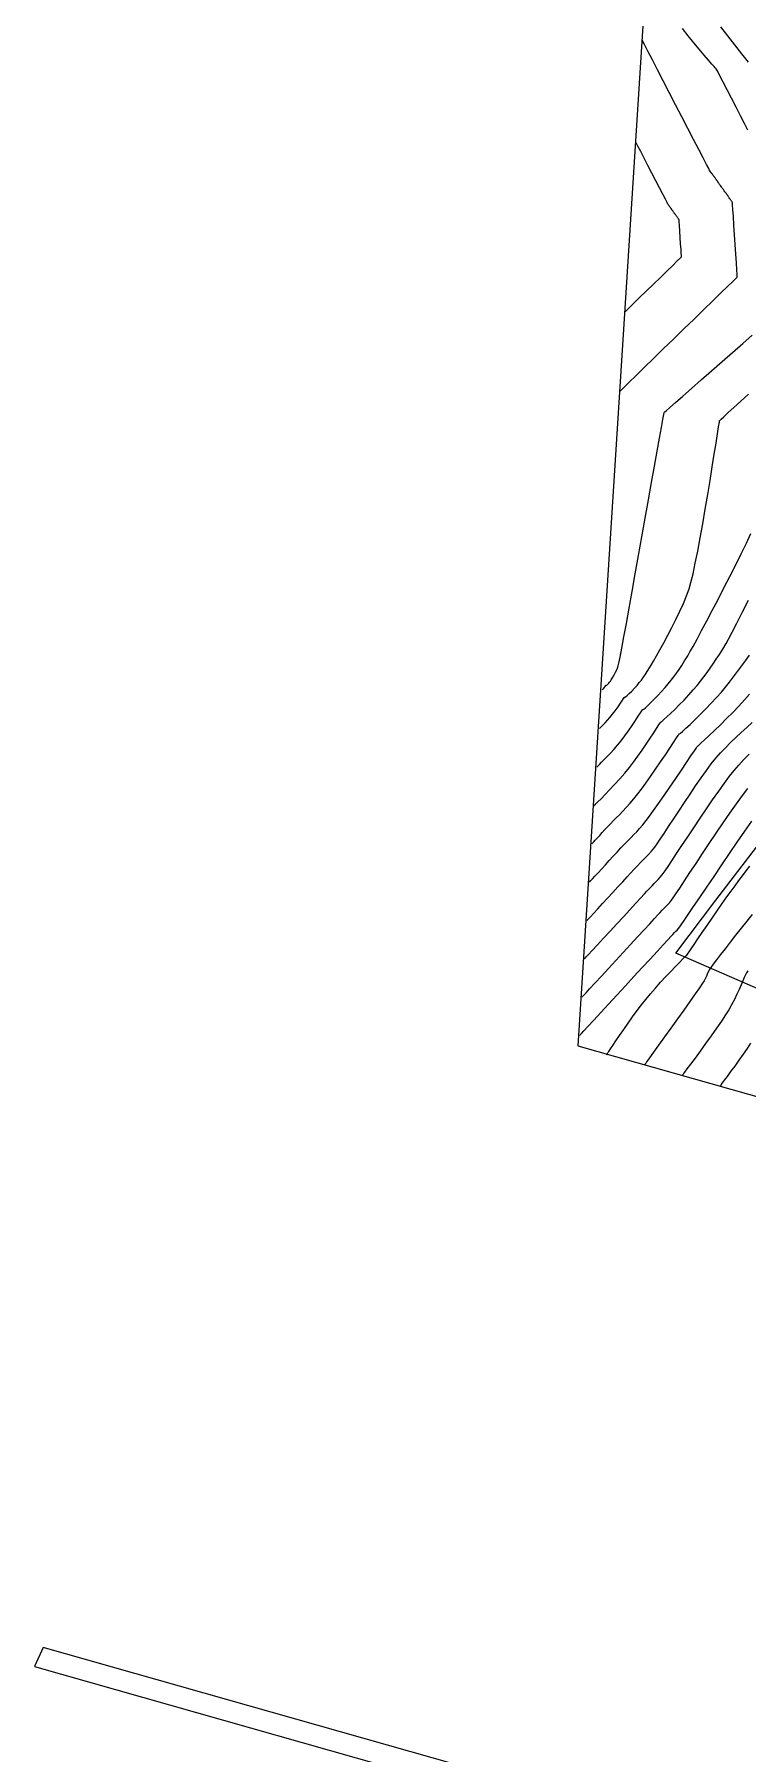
# Model space of a CAD drawing. Header units: millimetres. Extents: x 340454 to 342791, y 6993867 to 6995092.
# Drawn here: x 340532.2 to 340669.5, y 6994331.9 to 6994663.3 of the extents above; entities that cross this region are included whole.
import ezdxf

# ---------------------------------------------------------------- set-up
doc = ezdxf.new("R2010")
doc.units = ezdxf.units.MM
doc.header["$LTSCALE"] = 10
for name, color, linetype in [('Lotes', 7, 'Continuous'), ('T-HM-CURVA_INTERMEDIARIA', 45, 'Continuous'), ('T-HM-CURVA_MESTRA', 20, 'Continuous'), ('URB-Quadras', 3, 'Continuous')]:
    doc.layers.add(name, color=color, linetype=linetype)

msp = doc.modelspace()

# ---------------------------------------------------------------- linework, layer by layer
at = {"layer": 'Lotes', "elevation": -725}
msp.add_lwpolyline([(340533.91, 6994352.36), (340532.23, 6994348.68), (340625.38, 6994322.24), (340626.47, 6994326.09), (340533.91, 6994352.36)], close=True, dxfattribs=at)
at = {"layer": 'T-HM-CURVA_INTERMEDIARIA', "color": 45, "linetype": 'Continuous', "lineweight": -3, "flags": 128}
for points, elevation in [([(340669.71, 6994657.94), (340668.43, 6994659.54), (340667.09, 6994661.23), (340665.73, 6994662.96), (340664.4, 6994664.7)], 734), ([(340645.01, 6994594.54), (340645.12, 6994594.64), (340645.38, 6994594.9), (340645.89, 6994595.39), (340646.75, 6994596.23), (340648.09, 6994597.53), (340649.66, 6994599.07), (340651.43, 6994600.78), (340653.32, 6994602.63), (340655.29, 6994604.55), (340657.29, 6994606.49), (340659.25, 6994608.4), (340661.13, 6994610.23), (340662.87, 6994611.92), (340664.41, 6994613.43), (340665.71, 6994614.69), (340666.7, 6994615.66), (340667.34, 6994616.28), (340667.56, 6994616.5), (340667.56, 6994616.58), (340667.55, 6994616.66), (340667.53, 6994616.99), (340667.47, 6994617.89), (340667.39, 6994619.24), (340667.28, 6994620.9), (340667.16, 6994622.75), (340667.04, 6994624.66), (340666.92, 6994626.51), (340666.81, 6994628.18), (340666.72, 6994629.53), (340666.66, 6994630.44), (340666.64, 6994630.78), (340666.6, 6994630.92), (340666.56, 6994631), (340666.51, 6994631.08), (340666.46, 6994631.14), (340666.4, 6994631.23), (340666.35, 6994631.3), (340666.26, 6994631.44), (340666.14, 6994631.59), (340666.02, 6994631.76), (340665.92, 6994631.91), (340665.87, 6994631.97), (340665.83, 6994632.03), (340665.72, 6994632.19), (340665.6, 6994632.35), (340665.57, 6994632.39), (340665.54, 6994632.44), (340665.44, 6994632.58), (340665.33, 6994632.74), (340665.29, 6994632.79), (340665.25, 6994632.84), (340665.17, 6994632.95), (340665.05, 6994633.12), (340664.95, 6994633.26), (340664.89, 6994633.35), (340664.84, 6994633.42), (340664.79, 6994633.49), (340664.68, 6994633.64), (340664.58, 6994633.78), (340664.55, 6994633.82), (340664.52, 6994633.86), (340664.46, 6994633.95), (340664.34, 6994634.12), (340664.27, 6994634.22), (340664.22, 6994634.29), (340664.17, 6994634.36), (340664.1, 6994634.45), (340664.02, 6994634.56), (340663.96, 6994634.65), (340663.9, 6994634.73), (340663.85, 6994634.81), (340663.79, 6994634.88), (340663.68, 6994635.04), (340663.57, 6994635.19), (340663.53, 6994635.25), (340663.49, 6994635.31), (340663.44, 6994635.38), (340663.37, 6994635.47), (340663.28, 6994635.61), (340663.19, 6994635.73), (340663.13, 6994635.81), (340663.08, 6994635.88), (340663.05, 6994635.92), (340663.02, 6994635.97), (340662.94, 6994636.07), (340662.86, 6994636.18), (340662.82, 6994636.25), (340662.78, 6994636.3), (340662.73, 6994636.37), (340662.64, 6994636.48), (340662.45, 6994636.74), (340662.24, 6994637.05), (340662.07, 6994637.39), (340661.63, 6994638.22), (340660.98, 6994639.48), (340660.14, 6994641.1), (340659.15, 6994643), (340658.06, 6994645.12), (340656.89, 6994647.38), (340655.68, 6994649.72), (340654.47, 6994652.05), (340653.3, 6994654.32), (340652.2, 6994656.45), (340651.21, 6994658.37), (340650.36, 6994660.01), (340649.7, 6994661.3), (340649.25, 6994662.16)], 736), ([(340645.97, 6994609.84), (340646.08, 6994609.94), (340646.33, 6994610.19), (340646.81, 6994610.65), (340647.59, 6994611.41), (340648.75, 6994612.53), (340650.04, 6994613.79), (340651.4, 6994615.11), (340652.75, 6994616.41), (340654.01, 6994617.65), (340655.13, 6994618.73), (340656.01, 6994619.6), (340656.6, 6994620.18), (340656.82, 6994620.41), (340656.83, 6994620.54), (340656.8, 6994620.69), (340656.78, 6994621.02), (340656.73, 6994621.8), (340656.66, 6994622.88), (340656.58, 6994624.12), (340656.5, 6994625.35), (340656.43, 6994626.42), (340656.38, 6994627.18), (340656.36, 6994627.47), (340656.35, 6994627.53), (340656.33, 6994627.58), (340656.27, 6994627.66), (340656.22, 6994627.73), (340656.17, 6994627.81), (340656.11, 6994627.88), (340656.04, 6994627.98), (340655.98, 6994628.07), (340655.91, 6994628.16), (340655.85, 6994628.25), (340655.78, 6994628.34), (340655.71, 6994628.45), (340655.65, 6994628.52), (340655.62, 6994628.57), (340655.58, 6994628.63), (340655.52, 6994628.7), (340655.48, 6994628.76), (340655.44, 6994628.82), (340655.4, 6994628.88), (340655.35, 6994628.94), (340655.3, 6994629.02), (340655.22, 6994629.13), (340655.15, 6994629.23), (340655.1, 6994629.29), (340655.07, 6994629.34), (340655.03, 6994629.39), (340655, 6994629.43), (340654.98, 6994629.47), (340654.92, 6994629.54), (340654.87, 6994629.62), (340654.82, 6994629.69), (340654.78, 6994629.74), (340654.73, 6994629.82), (340654.68, 6994629.88), (340654.64, 6994629.95), (340654.59, 6994630.01), (340654.56, 6994630.06), (340654.52, 6994630.11), (340654.48, 6994630.16), (340654.44, 6994630.21), (340654.4, 6994630.27), (340654.3, 6994630.41), (340654.19, 6994630.57), (340654.05, 6994630.84), (340653.71, 6994631.5), (340653.2, 6994632.47), (340652.57, 6994633.68), (340651.86, 6994635.06), (340651.1, 6994636.52), (340650.34, 6994638), (340649.61, 6994639.41), (340648.96, 6994640.68), (340648.41, 6994641.74), (340648.02, 6994642.5)], 737), ([(340641.03, 6994529.47), (340641.09, 6994529.53), (340641.21, 6994529.66), (340641.41, 6994529.86), (340641.71, 6994530.16), (340642.12, 6994530.58), (340642.57, 6994531.06), (340643.05, 6994531.6), (340643.56, 6994532.21), (340644.08, 6994532.9), (340644.6, 6994533.63), (340645.07, 6994534.33), (340645.45, 6994534.92), (340645.67, 6994535.27), (340645.77, 6994535.43), (340645.81, 6994535.48), (340645.81, 6994535.49), (340645.82, 6994535.49), (340645.84, 6994535.48), (340645.88, 6994535.47), (340645.93, 6994535.46), (340646.04, 6994535.56), (340646.33, 6994535.82), (340646.75, 6994536.21), (340647.24, 6994536.69), (340647.76, 6994537.23), (340648.26, 6994537.79), (340648.69, 6994538.32), (340649.09, 6994538.81), (340649.45, 6994539.31), (340649.82, 6994539.84), (340650.21, 6994540.45), (340650.65, 6994541.17), (340650.96, 6994541.7), (340651.42, 6994542.48), (340652, 6994543.49), (340652.67, 6994544.67), (340653.4, 6994546), (340654.18, 6994547.44), (340654.97, 6994548.96), (340655.76, 6994550.51), (340656.51, 6994552.07), (340657.2, 6994553.6), (340657.8, 6994555.06), (340658.3, 6994556.42), (340658.65, 6994557.63), (340659.05, 6994559.29), (340659.48, 6994561.33), (340659.94, 6994563.66), (340660.42, 6994566.22), (340660.91, 6994568.94), (340661.39, 6994571.74), (340661.87, 6994574.55), (340662.33, 6994577.31), (340662.75, 6994579.93), (340663.14, 6994582.34), (340663.48, 6994584.48), (340663.76, 6994586.27), (340663.97, 6994587.64), (340664.11, 6994588.51), (340664.15, 6994588.82), (340664.19, 6994588.86), (340664.24, 6994588.9), (340664.43, 6994589.08), (340664.98, 6994589.58), (340665.83, 6994590.36), (340666.93, 6994591.38), (340668.24, 6994592.58), (340669.71, 6994593.92)], 734), ([(340640.51, 6994522.03), (340640.59, 6994522.12), (340640.76, 6994522.29), (340641.03, 6994522.57), (340641.41, 6994522.96), (340641.94, 6994523.5), (340642.52, 6994524.09), (340643.14, 6994524.74), (340643.79, 6994525.46), (340644.48, 6994526.24), (340645.18, 6994527.09), (340645.9, 6994528.04), (340646.63, 6994529.04), (340647.33, 6994530.05), (340647.96, 6994531.01), (340648.51, 6994531.85), (340648.95, 6994532.53), (340649.19, 6994532.9), (340649.29, 6994533.08), (340649.33, 6994533.13), (340649.33, 6994533.14), (340649.34, 6994533.14), (340649.36, 6994533.13), (340649.4, 6994533.12), (340649.44, 6994533.11), (340649.55, 6994533.21), (340649.86, 6994533.49), (340650.33, 6994533.92), (340650.92, 6994534.48), (340651.58, 6994535.13), (340652.29, 6994535.84), (340653, 6994536.6), (340653.67, 6994537.36), (340654.28, 6994538.09), (340654.83, 6994538.78), (340655.35, 6994539.44), (340655.85, 6994540.12), (340656.35, 6994540.84), (340656.86, 6994541.63), (340657.42, 6994542.51), (340658.03, 6994543.51), (340658.45, 6994544.24), (340659.05, 6994545.31), (340659.81, 6994546.7), (340660.69, 6994548.34), (340661.68, 6994550.2), (340662.75, 6994552.22), (340663.86, 6994554.35), (340665, 6994556.57), (340666.15, 6994558.8), (340667.26, 6994561.02), (340668.32, 6994563.17), (340669.31, 6994565.2), (340670.19, 6994567.07)], 733), ([(340640, 6994514.6), (340640.01, 6994514.61), (340640.04, 6994514.64), (340640.09, 6994514.7), (340640.17, 6994514.78), (340640.32, 6994514.93), (340640.73, 6994515.33), (340641.33, 6994515.95), (340642.1, 6994516.73), (340642.98, 6994517.65), (340643.94, 6994518.68), (340644.92, 6994519.76), (340645.89, 6994520.87), (340646.8, 6994521.98), (340647.6, 6994523.01), (340648.42, 6994524.14), (340649.25, 6994525.31), (340650.05, 6994526.48), (340650.8, 6994527.6), (340651.47, 6994528.62), (340652.03, 6994529.5), (340652.47, 6994530.18), (340652.71, 6994530.56), (340652.82, 6994530.73), (340652.85, 6994530.78), (340652.85, 6994530.79), (340652.87, 6994530.79), (340652.91, 6994530.77), (340652.94, 6994530.77), (340653.08, 6994530.88), (340653.44, 6994531.21), (340653.99, 6994531.71), (340654.69, 6994532.37), (340655.51, 6994533.15), (340656.4, 6994534.02), (340657.32, 6994534.97), (340658.23, 6994535.94), (340659.09, 6994536.93), (340659.81, 6994537.79), (340660.48, 6994538.63), (340661.12, 6994539.44), (340661.74, 6994540.26), (340662.33, 6994541.08), (340662.92, 6994541.93), (340663.51, 6994542.82), (340664.12, 6994543.76), (340664.75, 6994544.76), (340665.41, 6994545.85), (340665.89, 6994546.7), (340666.58, 6994548.02), (340667.48, 6994549.75), (340668.53, 6994551.84), (340669.73, 6994554.22)], 732), ([(340639.54, 6994507.22), (340639.6, 6994507.29), (340639.72, 6994507.42), (340639.93, 6994507.64), (340640.22, 6994507.96), (340640.62, 6994508.4), (340641.07, 6994508.88), (340641.56, 6994509.41), (340642.09, 6994509.99), (340642.66, 6994510.61), (340643.15, 6994511.13), (340643.68, 6994511.67), (340644.25, 6994512.25), (340644.86, 6994512.87), (340645.51, 6994513.54), (340646.19, 6994514.27), (340646.91, 6994515.06), (340647.65, 6994515.92), (340648.42, 6994516.86), (340649.13, 6994517.79), (340649.97, 6994518.94), (340650.88, 6994520.24), (340651.84, 6994521.64), (340652.81, 6994523.05), (340653.73, 6994524.43), (340654.57, 6994525.7), (340655.3, 6994526.8), (340655.87, 6994527.67), (340656.19, 6994528.15), (340656.33, 6994528.36), (340656.37, 6994528.43), (340656.38, 6994528.44), (340656.39, 6994528.44), (340656.42, 6994528.43), (340656.45, 6994528.42), (340656.6, 6994528.55), (340657.02, 6994528.93), (340657.65, 6994529.52), (340658.46, 6994530.28), (340659.4, 6994531.17), (340660.43, 6994532.17), (340661.49, 6994533.24), (340662.56, 6994534.34), (340663.58, 6994535.44), (340664.51, 6994536.5), (340665.29, 6994537.45), (340666.08, 6994538.42), (340666.85, 6994539.42), (340667.62, 6994540.44), (340668.38, 6994541.48), (340669.14, 6994542.55), (340669.89, 6994543.63)], 731), ([(340638.61, 6994492.47), (340638.71, 6994492.57), (340638.92, 6994492.8), (340639.29, 6994493.2), (340639.86, 6994493.82), (340640.69, 6994494.72), (340641.61, 6994495.72), (340642.59, 6994496.78), (340643.59, 6994497.87), (340644.57, 6994498.94), (340645.51, 6994499.95), (340646.36, 6994500.87), (340647.09, 6994501.66), (340647.66, 6994502.29), (340648.36, 6994503.03), (340648.94, 6994503.63), (340649.47, 6994504.16), (340649.96, 6994504.67), (340650.46, 6994505.21), (340651.02, 6994505.84), (340651.66, 6994506.62), (340652.12, 6994507.25), (340652.73, 6994508.14), (340653.49, 6994509.26), (340654.35, 6994510.57), (340655.3, 6994512.02), (340656.32, 6994513.57), (340657.38, 6994515.19), (340658.46, 6994516.82), (340659.54, 6994518.42), (340660.6, 6994519.96), (340661.62, 6994521.39), (340662.56, 6994522.66), (340663.42, 6994523.74), (340664.32, 6994524.77), (340665.27, 6994525.78), (340666.26, 6994526.78), (340667.28, 6994527.76), (340668.32, 6994528.73), (340669.37, 6994529.7), (340670.42, 6994530.66)], 729), ([(340638.15, 6994485.09), (340638.25, 6994485.2), (340638.49, 6994485.45), (340638.91, 6994485.91), (340639.6, 6994486.67), (340640.63, 6994487.79), (340641.8, 6994489.05), (340643.06, 6994490.41), (340644.35, 6994491.82), (340645.63, 6994493.21), (340646.85, 6994494.54), (340647.97, 6994495.74), (340648.92, 6994496.78), (340649.67, 6994497.59), (340650.16, 6994498.12), (340650.7, 6994498.7), (340651.16, 6994499.17), (340651.57, 6994499.58), (340651.95, 6994499.98), (340652.34, 6994500.4), (340652.78, 6994500.9), (340653.28, 6994501.51), (340653.66, 6994502.03), (340654.24, 6994502.87), (340654.99, 6994504), (340655.88, 6994505.36), (340656.9, 6994506.9), (340658.01, 6994508.58), (340659.18, 6994510.35), (340660.39, 6994512.17), (340661.61, 6994513.99), (340662.81, 6994515.75), (340663.98, 6994517.42), (340665.07, 6994518.95), (340666.07, 6994520.29), (340666.94, 6994521.39), (340667.85, 6994522.44), (340668.84, 6994523.49), (340669.88, 6994524.55)], 728), ([(340637.69, 6994477.71), (340637.79, 6994477.82), (340638.01, 6994478.06), (340638.44, 6994478.52), (340639.13, 6994479.28), (340640.19, 6994480.43), (340641.41, 6994481.75), (340642.75, 6994483.2), (340644.16, 6994484.74), (340645.6, 6994486.3), (340647.02, 6994487.84), (340648.38, 6994489.31), (340649.63, 6994490.67), (340650.73, 6994491.86), (340651.63, 6994492.84), (340652.29, 6994493.56), (340652.66, 6994493.96), (340653.1, 6994494.44), (340653.48, 6994494.82), (340653.81, 6994495.15), (340654.13, 6994495.49), (340654.48, 6994495.89), (340654.89, 6994496.39), (340655.2, 6994496.82), (340655.74, 6994497.61), (340656.48, 6994498.72), (340657.39, 6994500.1), (340658.45, 6994501.7), (340659.62, 6994503.47), (340660.87, 6994505.36), (340662.18, 6994507.33), (340663.52, 6994509.32), (340664.85, 6994511.28), (340666.15, 6994513.17), (340667.4, 6994514.94), (340668.55, 6994516.54), (340669.58, 6994517.93)], 727), ([(340637.23, 6994470.33), (340637.33, 6994470.44), (340637.56, 6994470.7), (340638.01, 6994471.19), (340638.77, 6994472.01), (340639.93, 6994473.26), (340641.28, 6994474.73), (340642.77, 6994476.36), (340644.37, 6994478.09), (340646.01, 6994479.87), (340647.66, 6994481.66), (340649.25, 6994483.39), (340650.76, 6994485.02), (340652.12, 6994486.5), (340653.28, 6994487.76), (340654.21, 6994488.77), (340654.85, 6994489.47), (340655.16, 6994489.8), (340655.48, 6994490.14), (340655.74, 6994490.4), (340655.97, 6994490.64), (340656.22, 6994490.92), (340656.51, 6994491.27), (340656.78, 6994491.64), (340657.33, 6994492.45), (340658.13, 6994493.63), (340659.15, 6994495.14), (340660.34, 6994496.9), (340661.67, 6994498.87), (340663.09, 6994500.98), (340664.58, 6994503.18), (340666.08, 6994505.4), (340667.57, 6994507.59), (340669, 6994509.68), (340670.34, 6994511.62)], 726), ([(340670.42, 6994493.64), (340669.38, 6994492.33), (340668.31, 6994490.98), (340667.24, 6994489.62), (340666.21, 6994488.3), (340665.23, 6994487.04), (340664.34, 6994485.89), (340663.57, 6994484.88), (340662.94, 6994484.04), (340662.49, 6994483.42), (340662.24, 6994483.05), (340661.96, 6994482.55), (340661.77, 6994482.14), (340661.62, 6994481.75), (340661.44, 6994481.33), (340661.17, 6994480.82), (340660.88, 6994480.37), (340660.28, 6994479.51), (340659.44, 6994478.31), (340658.41, 6994476.86), (340657.25, 6994475.22), (340656.02, 6994473.49), (340654.76, 6994471.73), (340653.55, 6994470.02), (340652.42, 6994468.45), (340651.45, 6994467.09), (340650.68, 6994466.02), (340650.17, 6994465.31), (340649.99, 6994465.05), (340649.91, 6994464.94), (340649.85, 6994464.86), (340649.82, 6994464.79), (340649.79, 6994464.72), (340649.75, 6994464.62), (340649.71, 6994464.52)], 724), ([(340669.57, 6994482.75), (340669.31, 6994482.36), (340669.13, 6994482.01), (340668.9, 6994481.5), (340668.62, 6994480.84), (340668.29, 6994480.07), (340667.91, 6994479.19), (340667.48, 6994478.25), (340667, 6994477.26), (340666.48, 6994476.24), (340665.92, 6994475.23), (340665.32, 6994474.27), (340664.52, 6994473.07), (340663.58, 6994471.7), (340662.54, 6994470.24), (340661.47, 6994468.75), (340660.41, 6994467.3), (340659.43, 6994465.95), (340658.57, 6994464.78), (340657.88, 6994463.86), (340657.43, 6994463.25), (340657.26, 6994463.03), (340657.2, 6994462.95), (340657.16, 6994462.88), (340657.13, 6994462.83), (340657.11, 6994462.77), (340657.06, 6994462.64), (340656.99, 6994462.46)], 723), ([(340670.14, 6994468.81), (340669.48, 6994467.81), (340668.71, 6994466.7), (340667.89, 6994465.55), (340667.07, 6994464.41), (340666.28, 6994463.35), (340665.59, 6994462.42), (340665.04, 6994461.67), (340664.67, 6994461.18), (340664.54, 6994461), (340664.5, 6994460.95), (340664.46, 6994460.9), (340664.43, 6994460.82), (340664.39, 6994460.73), (340664.32, 6994460.55), (340664.26, 6994460.4)], 722)]:
    msp.add_lwpolyline(points, dxfattribs=dict(at, elevation=elevation))
at = {"layer": 'T-HM-CURVA_MESTRA', "color": 20, "linetype": 'Continuous', "lineweight": -3, "flags": 128}
for points, elevation in [([(340669.62, 6994644.82), (340668.97, 6994646.07), (340668.19, 6994647.58), (340667.33, 6994649.24), (340666.45, 6994650.95), (340665.6, 6994652.6), (340664.84, 6994654.08), (340664.22, 6994655.29), (340663.79, 6994656.11), (340663.62, 6994656.44), (340663.51, 6994656.6), (340663.42, 6994656.71), (340663.31, 6994656.85), (340663.13, 6994657.06), (340662.69, 6994657.55), (340662.03, 6994658.3), (340661.2, 6994659.26), (340660.24, 6994660.39), (340659.2, 6994661.65), (340658.12, 6994663.01), (340657.04, 6994664.41)], 735), ([(340641.55, 6994536.9), (340641.57, 6994536.92), (340641.61, 6994536.97), (340641.68, 6994537.04), (340641.79, 6994537.15), (340641.94, 6994537.33), (340642.1, 6994537.55), (340642.23, 6994537.74), (340642.29, 6994537.84), (340642.35, 6994537.82), (340642.42, 6994537.8), (340642.5, 6994537.87), (340642.66, 6994538.03), (340642.84, 6994538.22), (340642.99, 6994538.41), (340643.12, 6994538.59), (340643.27, 6994538.83), (340643.4, 6994539.04), (340643.61, 6994539.38), (340643.86, 6994539.83), (340644.14, 6994540.35), (340644.41, 6994540.94), (340644.64, 6994541.57), (340644.77, 6994542.1), (340644.99, 6994543.25), (340645.32, 6994544.95), (340645.72, 6994547.13), (340646.2, 6994549.73), (340646.73, 6994552.67), (340647.31, 6994555.88), (340647.93, 6994559.29), (340648.56, 6994562.84), (340649.21, 6994566.44), (340649.85, 6994570.04), (340650.47, 6994573.55), (340651.07, 6994576.92), (340651.63, 6994580.07), (340652.14, 6994582.92), (340652.58, 6994585.42), (340652.95, 6994587.48), (340653.22, 6994589.04), (340653.4, 6994590.03), (340653.46, 6994590.38), (340653.52, 6994590.44), (340653.59, 6994590.49), (340653.85, 6994590.72), (340654.56, 6994591.34), (340655.65, 6994592.31), (340657.07, 6994593.55), (340658.75, 6994595.03), (340660.61, 6994596.66), (340662.6, 6994598.41), (340664.63, 6994600.2), (340666.66, 6994601.98), (340668.6, 6994603.69), (340670.4, 6994605.28)], 735), ([(340639.08, 6994499.84), (340639.17, 6994499.94), (340639.36, 6994500.15), (340639.68, 6994500.5), (340640.14, 6994501), (340640.77, 6994501.69), (340641.46, 6994502.43), (340642.18, 6994503.21), (340642.92, 6994504.02), (340643.68, 6994504.84), (340644.43, 6994505.65), (340645.16, 6994506.45), (340645.91, 6994507.25), (340646.56, 6994507.92), (340647.13, 6994508.5), (340647.67, 6994509.04), (340648.19, 6994509.59), (340648.74, 6994510.19), (340649.35, 6994510.9), (340650.04, 6994511.74), (340650.65, 6994512.55), (340651.46, 6994513.67), (340652.42, 6994515.03), (340653.48, 6994516.57), (340654.59, 6994518.2), (340655.71, 6994519.85), (340656.79, 6994521.45), (340657.78, 6994522.92), (340658.64, 6994524.2), (340659.31, 6994525.2), (340659.68, 6994525.75), (340659.84, 6994526), (340659.89, 6994526.08), (340659.9, 6994526.09), (340659.91, 6994526.09), (340659.94, 6994526.08), (340659.96, 6994526.07), (340660.12, 6994526.22), (340660.57, 6994526.64), (340661.26, 6994527.28), (340662.15, 6994528.11), (340663.18, 6994529.1), (340664.32, 6994530.2), (340665.51, 6994531.38), (340666.72, 6994532.59), (340667.88, 6994533.8), (340668.97, 6994534.98), (340669.93, 6994536.07)], 730), ([(340642.44, 6994466.58), (340642.45, 6994466.59), (340642.46, 6994466.64), (340642.48, 6994466.67), (340642.51, 6994466.74), (340642.55, 6994466.84), (340642.61, 6994466.94), (340642.71, 6994467.07), (340642.83, 6994467.25), (340643.14, 6994467.71), (340643.6, 6994468.4), (340644.2, 6994469.29), (340644.9, 6994470.33), (340645.69, 6994471.47), (340646.53, 6994472.67), (340647.4, 6994473.9), (340648.28, 6994475.1), (340649.13, 6994476.23), (340649.93, 6994477.25), (340650.83, 6994478.33), (340651.8, 6994479.44), (340652.81, 6994480.56), (340653.81, 6994481.65), (340654.77, 6994482.67), (340655.66, 6994483.59), (340656.43, 6994484.38), (340657.04, 6994485.01), (340657.46, 6994485.44), (340657.65, 6994485.63), (340657.83, 6994485.82), (340657.97, 6994485.96), (340658.13, 6994486.15), (340658.31, 6994486.4), (340658.7, 6994486.98), (340659.27, 6994487.83), (340659.99, 6994488.91), (340660.83, 6994490.15), (340661.75, 6994491.5), (340662.72, 6994492.92), (340663.7, 6994494.35), (340664.66, 6994495.73), (340665.56, 6994497.01), (340666.38, 6994498.14), (340667.13, 6994499.16), (340667.86, 6994500.15), (340668.58, 6994501.1), (340669.29, 6994502.03), (340669.99, 6994502.93)], 725)]:
    msp.add_lwpolyline(points, dxfattribs=dict(at, elevation=elevation))
at = {"layer": 'URB-Quadras', "color": 252, "lineweight": 0}
msp.add_lwpolyline([(340650.76, 6994687.15), (340636.85, 6994468.33), (340691.91, 6994452.67), (340696.51, 6994468.43), (340655.76, 6994486.2), (340663.46, 6994496.36), (340663.46, 6994496.36), (340672.71, 6994508.51), (340681.31, 6994519.82), (340689.98, 6994531.22), (340691.56, 6994533.3), (340690.43, 6994543.2), (340689.12, 6994554.7), (340687.78, 6994566.42), (340686.23, 6994579.6), (340684.51, 6994594.3), (340684.51, 6994594.3), (340684.12, 6994597.64), (340681.6, 6994615.43), (340679.09, 6994633.22, -0.644246), (340680.92, 6994651.46), (340676.7, 6994658.97), (340673.09, 6994665.39)], format="xyb", dxfattribs=at)

doc.saveas('drawing.dxf')
